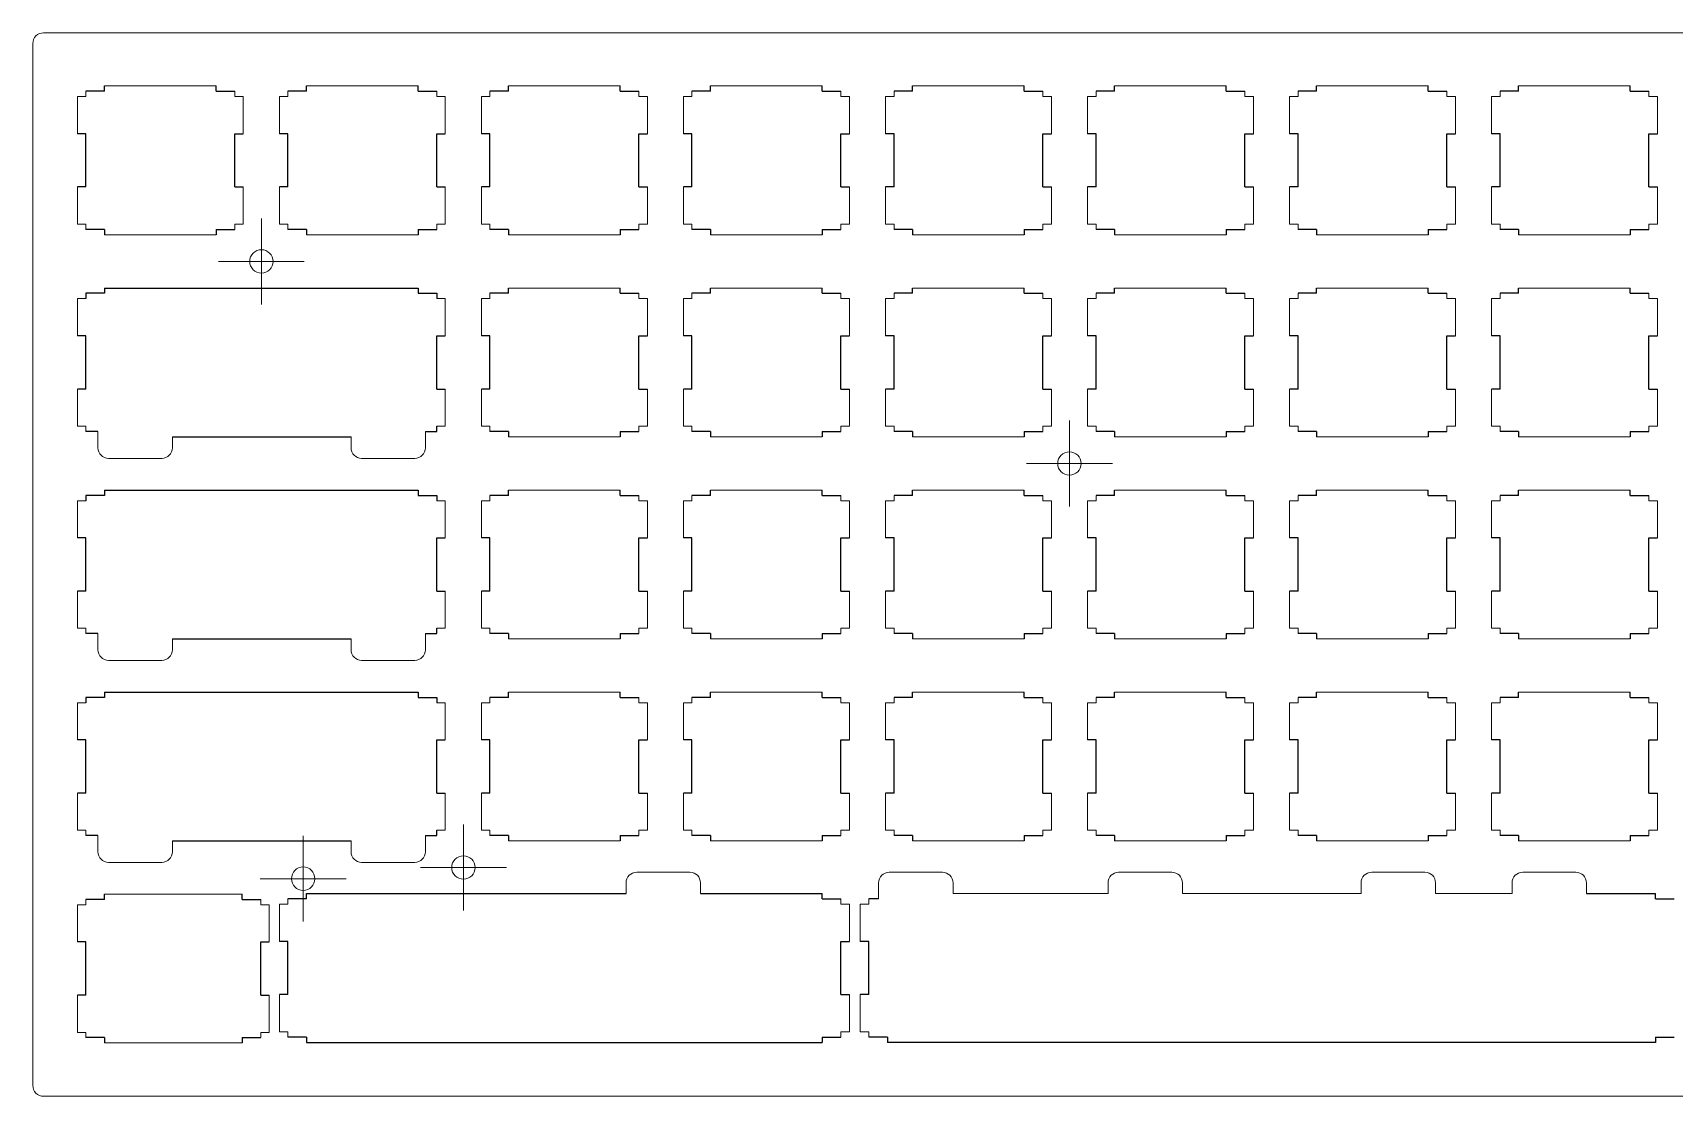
# Model space of a CAD drawing. Header units: inches. Extents: x 47 to 337, y 134 to 234.
# Drawn here: x 46.6 to 200.9, y 133.6 to 233.6 of the extents above; entities that cross this region are included whole.
import ezdxf

# ---------------------------------------------------------------- set-up
doc = ezdxf.new("R2010")
doc.units = ezdxf.units.IN
doc.header["$MEASUREMENT"] = 0

# ---------------------------------------------------------------- blocks, each defined once
blk = doc.blocks.new('SW_CENTERMARKSYMBOL_3')
at = {"color": 0, "linetype": 'Continuous', "lineweight": 0}
for p, q in [((0, 0.05), (0, 0.0795)), ((0, 0), (0, 0.05)), ((-0.05, 0), (-0.0795, 0)), ((0, 0), (-0.05, 0)), ((0, 0), (0, -0.05)), ((0, 0), (0.05, 0)), ((0.05, 0), (0.0795, 0)), ((0, -0.05), (0, -0.0795))]:
    blk.add_line(p, q, dxfattribs=at)
blk = doc.blocks.new('SW_CENTERMARKSYMBOL_4')
at = {"color": 0, "linetype": 'Continuous', "lineweight": 0}
for p, q in [((0, 0.05), (0, 0.0795)), ((0, 0), (0, 0.05)), ((-0.05, 0), (-0.0795, 0)), ((0, 0), (-0.05, 0)), ((0, 0), (0, -0.05)), ((0, 0), (0.05, 0)), ((0.05, 0), (0.0795, 0)), ((0, -0.05), (0, -0.0795))]:
    blk.add_line(p, q, dxfattribs=at)
blk = doc.blocks.new('SW_CENTERMARKSYMBOL_5')
at = {"color": 0, "linetype": 'Continuous', "lineweight": 0}
for p, q in [((0, 0.05), (0, 0.0795)), ((0, 0), (0, 0.05)), ((-0.05, 0), (-0.0795, 0)), ((0, 0), (-0.05, 0)), ((0, 0), (0, -0.05)), ((0, 0), (0.05, 0)), ((0.05, 0), (0.0795, 0)), ((0, -0.05), (0, -0.0795))]:
    blk.add_line(p, q, dxfattribs=at)
blk = doc.blocks.new('SW_CENTERMARKSYMBOL_2')
at = {"color": 0, "linetype": 'Continuous', "lineweight": 0}
for p, q in [((0, 0.05), (0, 0.0795)), ((0, 0), (0, 0.05)), ((-0.05, 0), (-0.0795, 0)), ((0, 0), (-0.05, 0)), ((0, 0), (0, -0.05)), ((0, 0), (0.05, 0)), ((0.05, 0), (0.0795, 0)), ((0, -0.05), (0, -0.0795))]:
    blk.add_line(p, q, dxfattribs=at)

msp = doc.modelspace()

# ---------------------------------------------------------------- linework, layer by layer
at = {"color": 7, "linetype": 'Continuous', "lineweight": 15}
for p, q in [((335.55, 233.61), (47.59, 233.61)), ((46.57, 232.59), (46.57, 134.62)), ((63.82, 228.61), (53.32, 228.61)), ((82.82, 228.61), (72.32, 228.61)), ((101.82, 228.61), (91.32, 228.61)), ((120.82, 228.61), (110.32, 228.61)), ((139.82, 228.61), (129.32, 228.61)), ((158.82, 228.61), (148.32, 228.61)), ((177.82, 228.61), (167.32, 228.61)), ((196.82, 228.61), (186.32, 228.61)), ((53.32, 214.61), (63.82, 214.61)), ((72.32, 214.61), (82.82, 214.61)), ((91.32, 214.61), (101.82, 214.61)), ((110.32, 214.61), (120.82, 214.61)), ((129.32, 214.61), (139.82, 214.61)), ((148.32, 214.61), (158.82, 214.61)), ((167.32, 214.61), (177.82, 214.61)), ((186.32, 214.61), (196.82, 214.61)), ((101.82, 209.61), (91.32, 209.61)), ((120.82, 209.61), (110.32, 209.61)), ((139.82, 209.61), (129.32, 209.61)), ((158.82, 209.61), (148.32, 209.61)), ((177.82, 209.61), (167.32, 209.61)), ((196.82, 209.61), (186.32, 209.61)), ((91.32, 195.61), (101.82, 195.61)), ((110.32, 195.61), (120.82, 195.61)), ((129.32, 195.61), (139.82, 195.61)), ((148.32, 195.61), (158.82, 195.61)), ((167.32, 195.61), (177.82, 195.61)), ((186.32, 195.61), (196.82, 195.61)), ((101.82, 190.61), (91.32, 190.61)), ((120.82, 190.61), (110.32, 190.61)), ((139.82, 190.61), (129.32, 190.61)), ((158.82, 190.61), (148.32, 190.61)), ((177.82, 190.61), (167.32, 190.61)), ((196.82, 190.61), (186.32, 190.61)), ((91.32, 176.61), (101.82, 176.61)), ((110.32, 176.61), (120.82, 176.61)), ((129.32, 176.61), (139.82, 176.61)), ((148.32, 176.61), (158.82, 176.61)), ((167.32, 176.61), (177.82, 176.61)), ((186.32, 176.61), (196.82, 176.61)), ((101.82, 171.61), (91.32, 171.61)), ((120.82, 171.61), (110.32, 171.61)), ((139.82, 171.61), (129.32, 171.61)), ((158.82, 171.61), (148.32, 171.61)), ((177.82, 171.61), (167.32, 171.61)), ((196.82, 171.61), (186.32, 171.61)), ((91.32, 157.61), (101.82, 157.61)), ((110.32, 157.61), (120.82, 157.61)), ((129.32, 157.61), (139.82, 157.61)), ((148.32, 157.61), (158.82, 157.61)), ((167.32, 157.61), (177.82, 157.61)), ((186.32, 157.61), (196.82, 157.61)), ((66.26, 152.61), (53.32, 152.61)), ((53.32, 138.61), (66.26, 138.61)), ((47.59, 133.61), (335.55, 133.61))]:
    msp.add_line(p, q, dxfattribs=at)
for p, q in [((53.32, 228.11), (53.32, 228.61)), ((63.82, 228.11), (63.82, 228.61)), ((72.32, 228.11), (72.32, 228.61)), ((82.82, 228.11), (82.82, 228.61)), ((91.32, 228.11), (91.32, 228.61)), ((101.82, 228.11), (101.82, 228.61)), ((110.32, 228.11), (110.32, 228.61)), ((120.82, 228.11), (120.82, 228.61)), ((129.32, 228.11), (129.32, 228.61)), ((139.82, 228.11), (139.82, 228.61)), ((148.32, 228.11), (148.32, 228.61)), ((158.82, 228.11), (158.82, 228.61)), ((167.32, 228.11), (167.32, 228.61)), ((177.82, 228.11), (177.82, 228.61)), ((186.32, 228.11), (186.32, 228.61)), ((196.82, 228.11), (196.82, 228.61)), ((53.32, 228.11), (51.57, 228.11)), ((63.82, 228.11), (65.57, 228.11)), ((72.32, 228.11), (70.57, 228.11)), ((82.82, 228.11), (84.57, 228.11)), ((91.32, 228.11), (89.57, 228.11)), ((101.82, 228.11), (103.57, 228.11)), ((110.32, 228.11), (108.57, 228.11)), ((120.82, 228.11), (122.57, 228.11)), ((129.32, 228.11), (127.57, 228.11)), ((139.82, 228.11), (141.57, 228.11)), ((148.32, 228.11), (146.57, 228.11)), ((158.82, 228.11), (160.57, 228.11)), ((167.32, 228.11), (165.57, 228.11)), ((177.82, 228.11), (179.57, 228.11)), ((186.32, 228.11), (184.57, 228.11)), ((196.82, 228.11), (198.57, 228.11)), ((51.57, 224.11), (50.77, 224.11)), ((51.57, 219.11), (51.57, 224.11)), ((65.57, 219.11), (65.57, 224.11)), ((65.57, 224.11), (66.37, 224.11)), ((70.57, 224.11), (69.77, 224.11)), ((70.57, 219.11), (70.57, 224.11)), ((84.57, 219.11), (84.57, 224.11)), ((84.57, 224.11), (85.37, 224.11)), ((89.57, 224.11), (88.77, 224.11)), ((89.57, 219.11), (89.57, 224.11)), ((103.57, 219.11), (103.57, 224.11)), ((103.57, 224.11), (104.37, 224.11)), ((108.57, 224.11), (107.77, 224.11)), ((108.57, 219.11), (108.57, 224.11)), ((122.57, 219.11), (122.57, 224.11)), ((122.57, 224.11), (123.37, 224.11)), ((127.57, 224.11), (126.77, 224.11)), ((127.57, 219.11), (127.57, 224.11)), ((141.57, 219.11), (141.57, 224.11)), ((141.57, 224.11), (142.37, 224.11)), ((146.57, 224.11), (145.77, 224.11)), ((146.57, 219.11), (146.57, 224.11)), ((160.57, 219.11), (160.57, 224.11)), ((160.57, 224.11), (161.37, 224.11)), ((165.57, 224.11), (164.77, 224.11)), ((165.57, 219.11), (165.57, 224.11)), ((179.57, 219.11), (179.57, 224.11)), ((179.57, 224.11), (180.37, 224.11)), ((184.57, 224.11), (183.77, 224.11)), ((184.57, 219.11), (184.57, 224.11)), ((198.57, 219.11), (198.57, 224.11)), ((198.57, 224.11), (199.37, 224.11)), ((51.57, 219.11), (50.77, 219.11)), ((65.57, 219.11), (66.37, 219.11)), ((70.57, 219.11), (69.77, 219.11)), ((84.57, 219.11), (85.37, 219.11)), ((89.57, 219.11), (88.77, 219.11)), ((103.57, 219.11), (104.37, 219.11)), ((108.57, 219.11), (107.77, 219.11)), ((122.57, 219.11), (123.37, 219.11)), ((127.57, 219.11), (126.77, 219.11)), ((141.57, 219.11), (142.37, 219.11)), ((146.57, 219.11), (145.77, 219.11)), ((160.57, 219.11), (161.37, 219.11)), ((165.57, 219.11), (164.77, 219.11)), ((179.57, 219.11), (180.37, 219.11)), ((184.57, 219.11), (183.77, 219.11)), ((198.57, 219.11), (199.37, 219.11)), ((53.32, 215.11), (51.57, 215.11)), ((53.32, 215.11), (53.32, 214.61)), ((63.82, 215.11), (65.57, 215.11)), ((63.82, 215.11), (63.82, 214.61)), ((72.32, 215.11), (70.57, 215.11)), ((72.32, 215.11), (72.32, 214.61)), ((82.82, 215.11), (84.57, 215.11)), ((82.82, 215.11), (82.82, 214.61)), ((91.32, 215.11), (89.57, 215.11)), ((91.32, 215.11), (91.32, 214.61)), ((101.82, 215.11), (103.57, 215.11)), ((101.82, 215.11), (101.82, 214.61)), ((110.32, 215.11), (108.57, 215.11)), ((110.32, 215.11), (110.32, 214.61)), ((120.82, 215.11), (122.57, 215.11)), ((120.82, 215.11), (120.82, 214.61)), ((129.32, 215.11), (127.57, 215.11)), ((129.32, 215.11), (129.32, 214.61)), ((139.82, 215.11), (141.57, 215.11)), ((139.82, 215.11), (139.82, 214.61)), ((148.32, 215.11), (146.57, 215.11)), ((148.32, 215.11), (148.32, 214.61)), ((158.82, 215.11), (160.57, 215.11)), ((158.82, 215.11), (158.82, 214.61)), ((167.32, 215.11), (165.57, 215.11)), ((167.32, 215.11), (167.32, 214.61)), ((177.82, 215.11), (179.57, 215.11)), ((177.82, 215.11), (177.82, 214.61)), ((186.32, 215.11), (184.57, 215.11)), ((186.32, 215.11), (186.32, 214.61)), ((196.82, 215.11), (198.57, 215.11)), ((196.82, 215.11), (196.82, 214.61)), ((53.32, 209.11), (51.57, 209.11)), ((51.57, 209.11), (51.57, 208.61)), ((53.32, 209.61), (82.82, 209.61)), ((53.32, 209.61), (53.32, 209.11)), ((82.82, 209.61), (82.82, 209.11)), ((82.82, 209.11), (84.57, 209.11)), ((84.57, 209.11), (84.57, 208.61)), ((91.32, 209.11), (89.57, 209.11)), ((91.32, 209.11), (91.32, 209.61)), ((101.82, 209.11), (101.82, 209.61)), ((101.82, 209.11), (103.57, 209.11)), ((110.32, 209.11), (108.57, 209.11)), ((110.32, 209.11), (110.32, 209.61)), ((120.82, 209.11), (120.82, 209.61)), ((120.82, 209.11), (122.57, 209.11)), ((129.32, 209.11), (127.57, 209.11)), ((129.32, 209.11), (129.32, 209.61)), ((139.82, 209.11), (139.82, 209.61)), ((139.82, 209.11), (141.57, 209.11)), ((148.32, 209.11), (146.57, 209.11)), ((148.32, 209.11), (148.32, 209.61)), ((158.82, 209.11), (158.82, 209.61)), ((158.82, 209.11), (160.57, 209.11)), ((167.32, 209.11), (165.57, 209.11)), ((167.32, 209.11), (167.32, 209.61)), ((177.82, 209.11), (177.82, 209.61)), ((177.82, 209.11), (179.57, 209.11)), ((186.32, 209.11), (184.57, 209.11)), ((186.32, 209.11), (186.32, 209.61)), ((196.82, 209.11), (196.82, 209.61)), ((196.82, 209.11), (198.57, 209.11)), ((51.57, 205.11), (50.77, 205.11)), ((51.57, 200.11), (51.57, 205.11)), ((84.57, 200.11), (84.57, 205.11)), ((84.57, 205.11), (85.37, 205.11)), ((89.57, 205.11), (88.77, 205.11)), ((89.57, 200.11), (89.57, 205.11)), ((103.57, 200.11), (103.57, 205.11)), ((103.57, 205.11), (104.37, 205.11)), ((108.57, 205.11), (107.77, 205.11)), ((108.57, 200.11), (108.57, 205.11)), ((122.57, 200.11), (122.57, 205.11)), ((122.57, 205.11), (123.37, 205.11)), ((127.57, 205.11), (126.77, 205.11)), ((127.57, 200.11), (127.57, 205.11)), ((141.57, 200.11), (141.57, 205.11)), ((141.57, 205.11), (142.37, 205.11)), ((146.57, 205.11), (145.77, 205.11)), ((146.57, 200.11), (146.57, 205.11)), ((160.57, 200.11), (160.57, 205.11)), ((160.57, 205.11), (161.37, 205.11)), ((165.57, 205.11), (164.77, 205.11)), ((165.57, 200.11), (165.57, 205.11)), ((179.57, 200.11), (179.57, 205.11)), ((179.57, 205.11), (180.37, 205.11)), ((184.57, 205.11), (183.77, 205.11)), ((184.57, 200.11), (184.57, 205.11)), ((198.57, 200.11), (198.57, 205.11)), ((198.57, 205.11), (199.37, 205.11)), ((51.57, 200.11), (50.77, 200.11)), ((84.57, 200.11), (85.37, 200.11)), ((89.57, 200.11), (88.77, 200.11)), ((103.57, 200.11), (104.37, 200.11)), ((108.57, 200.11), (107.77, 200.11)), ((122.57, 200.11), (123.37, 200.11)), ((127.57, 200.11), (126.77, 200.11)), ((141.57, 200.11), (142.37, 200.11)), ((146.57, 200.11), (145.77, 200.11)), ((160.57, 200.11), (161.37, 200.11)), ((165.57, 200.11), (164.77, 200.11)), ((179.57, 200.11), (180.37, 200.11)), ((184.57, 200.11), (183.77, 200.11)), ((198.57, 200.11), (199.37, 200.11)), ((52.7, 196.11), (51.57, 196.11)), ((83.5, 196.11), (84.57, 196.11)), ((84.57, 196.11), (84.57, 196.61)), ((91.32, 196.11), (89.57, 196.11)), ((91.32, 196.11), (91.32, 195.61)), ((101.82, 196.11), (103.57, 196.11)), ((101.82, 196.11), (101.82, 195.61)), ((110.32, 196.11), (108.57, 196.11)), ((110.32, 196.11), (110.32, 195.61)), ((120.82, 196.11), (122.57, 196.11)), ((120.82, 196.11), (120.82, 195.61)), ((129.32, 196.11), (127.57, 196.11)), ((129.32, 196.11), (129.32, 195.61)), ((139.82, 196.11), (141.57, 196.11)), ((139.82, 196.11), (139.82, 195.61)), ((148.32, 196.11), (146.57, 196.11)), ((148.32, 196.11), (148.32, 195.61)), ((158.82, 196.11), (160.57, 196.11)), ((158.82, 196.11), (158.82, 195.61)), ((167.32, 196.11), (165.57, 196.11)), ((167.32, 196.11), (167.32, 195.61)), ((177.82, 196.11), (179.57, 196.11)), ((177.82, 196.11), (177.82, 195.61)), ((186.32, 196.11), (184.57, 196.11)), ((186.32, 196.11), (186.32, 195.61)), ((196.82, 196.11), (198.57, 196.11)), ((196.82, 196.11), (196.82, 195.61)), ((59.7, 195.61), (76.5, 195.61)), ((53.32, 190.11), (51.57, 190.11)), ((51.57, 190.11), (51.57, 189.61)), ((53.32, 190.61), (82.82, 190.61)), ((53.32, 190.61), (53.32, 190.11)), ((82.82, 190.61), (82.82, 190.11)), ((82.82, 190.11), (84.57, 190.11)), ((84.57, 190.11), (84.57, 189.61)), ((91.32, 190.11), (89.57, 190.11)), ((91.32, 190.11), (91.32, 190.61)), ((101.82, 190.11), (101.82, 190.61)), ((101.82, 190.11), (103.57, 190.11)), ((110.32, 190.11), (108.57, 190.11)), ((110.32, 190.11), (110.32, 190.61)), ((120.82, 190.11), (120.82, 190.61)), ((120.82, 190.11), (122.57, 190.11)), ((129.32, 190.11), (127.57, 190.11)), ((129.32, 190.11), (129.32, 190.61)), ((139.82, 190.11), (139.82, 190.61)), ((139.82, 190.11), (141.57, 190.11)), ((148.32, 190.11), (146.57, 190.11)), ((148.32, 190.11), (148.32, 190.61)), ((158.82, 190.11), (158.82, 190.61)), ((158.82, 190.11), (160.57, 190.11)), ((167.32, 190.11), (165.57, 190.11)), ((167.32, 190.11), (167.32, 190.61)), ((177.82, 190.11), (177.82, 190.61)), ((177.82, 190.11), (179.57, 190.11)), ((186.32, 190.11), (184.57, 190.11)), ((186.32, 190.11), (186.32, 190.61)), ((196.82, 190.11), (196.82, 190.61)), ((196.82, 190.11), (198.57, 190.11)), ((51.57, 186.11), (50.77, 186.11)), ((51.57, 181.11), (51.57, 186.11)), ((84.57, 181.11), (84.57, 186.11)), ((84.57, 186.11), (85.37, 186.11)), ((89.57, 186.11), (88.77, 186.11)), ((89.57, 181.11), (89.57, 186.11)), ((103.57, 181.11), (103.57, 186.11)), ((103.57, 186.11), (104.37, 186.11)), ((108.57, 186.11), (107.77, 186.11)), ((108.57, 181.11), (108.57, 186.11)), ((122.57, 181.11), (122.57, 186.11)), ((122.57, 186.11), (123.37, 186.11)), ((127.57, 186.11), (126.77, 186.11)), ((127.57, 181.11), (127.57, 186.11)), ((141.57, 181.11), (141.57, 186.11)), ((141.57, 186.11), (142.37, 186.11)), ((146.57, 186.11), (145.77, 186.11)), ((146.57, 181.11), (146.57, 186.11)), ((160.57, 181.11), (160.57, 186.11)), ((160.57, 186.11), (161.37, 186.11)), ((165.57, 186.11), (164.77, 186.11)), ((165.57, 181.11), (165.57, 186.11)), ((179.57, 181.11), (179.57, 186.11)), ((179.57, 186.11), (180.37, 186.11)), ((184.57, 186.11), (183.77, 186.11)), ((184.57, 181.11), (184.57, 186.11)), ((198.57, 181.11), (198.57, 186.11)), ((198.57, 186.11), (199.37, 186.11)), ((51.57, 181.11), (50.77, 181.11)), ((84.57, 181.11), (85.37, 181.11)), ((89.57, 181.11), (88.77, 181.11)), ((103.57, 181.11), (104.37, 181.11)), ((108.57, 181.11), (107.77, 181.11)), ((122.57, 181.11), (123.37, 181.11)), ((127.57, 181.11), (126.77, 181.11)), ((141.57, 181.11), (142.37, 181.11)), ((146.57, 181.11), (145.77, 181.11)), ((160.57, 181.11), (161.37, 181.11)), ((165.57, 181.11), (164.77, 181.11)), ((179.57, 181.11), (180.37, 181.11)), ((184.57, 181.11), (183.77, 181.11)), ((198.57, 181.11), (199.37, 181.11)), ((84.57, 177.11), (84.57, 177.61)), ((52.7, 177.11), (51.57, 177.11)), ((59.7, 176.61), (76.5, 176.61)), ((83.5, 177.11), (84.57, 177.11)), ((91.32, 177.11), (89.57, 177.11)), ((91.32, 177.11), (91.32, 176.61)), ((101.82, 177.11), (103.57, 177.11)), ((101.82, 177.11), (101.82, 176.61)), ((110.32, 177.11), (108.57, 177.11)), ((110.32, 177.11), (110.32, 176.61)), ((120.82, 177.11), (122.57, 177.11)), ((120.82, 177.11), (120.82, 176.61)), ((129.32, 177.11), (127.57, 177.11)), ((129.32, 177.11), (129.32, 176.61)), ((139.82, 177.11), (141.57, 177.11)), ((139.82, 177.11), (139.82, 176.61)), ((148.32, 177.11), (146.57, 177.11)), ((148.32, 177.11), (148.32, 176.61)), ((158.82, 177.11), (160.57, 177.11)), ((158.82, 177.11), (158.82, 176.61)), ((167.32, 177.11), (165.57, 177.11)), ((167.32, 177.11), (167.32, 176.61)), ((177.82, 177.11), (179.57, 177.11)), ((177.82, 177.11), (177.82, 176.61)), ((186.32, 177.11), (184.57, 177.11)), ((186.32, 177.11), (186.32, 176.61)), ((196.82, 177.11), (198.57, 177.11)), ((196.82, 177.11), (196.82, 176.61)), ((53.32, 171.61), (82.82, 171.61)), ((53.32, 171.61), (53.32, 171.11)), ((82.82, 171.61), (82.82, 171.11)), ((91.32, 171.11), (91.32, 171.61)), ((101.82, 171.11), (101.82, 171.61)), ((110.32, 171.11), (110.32, 171.61)), ((120.82, 171.11), (120.82, 171.61)), ((129.32, 171.11), (129.32, 171.61)), ((139.82, 171.11), (139.82, 171.61)), ((148.32, 171.11), (148.32, 171.61)), ((158.82, 171.11), (158.82, 171.61)), ((167.32, 171.11), (167.32, 171.61)), ((177.82, 171.11), (177.82, 171.61)), ((186.32, 171.11), (186.32, 171.61)), ((196.82, 171.11), (196.82, 171.61)), ((53.32, 171.11), (51.57, 171.11)), ((51.57, 171.11), (51.57, 170.61)), ((82.82, 171.11), (84.57, 171.11)), ((84.57, 171.11), (84.57, 170.61)), ((91.32, 171.11), (89.57, 171.11)), ((101.82, 171.11), (103.57, 171.11)), ((110.32, 171.11), (108.57, 171.11)), ((120.82, 171.11), (122.57, 171.11)), ((129.32, 171.11), (127.57, 171.11)), ((139.82, 171.11), (141.57, 171.11)), ((148.32, 171.11), (146.57, 171.11)), ((158.82, 171.11), (160.57, 171.11)), ((167.32, 171.11), (165.57, 171.11)), ((177.82, 171.11), (179.57, 171.11)), ((186.32, 171.11), (184.57, 171.11)), ((196.82, 171.11), (198.57, 171.11)), ((51.57, 167.11), (50.77, 167.11)), ((51.57, 162.11), (51.57, 167.11)), ((84.57, 162.11), (84.57, 167.11)), ((84.57, 167.11), (85.37, 167.11)), ((89.57, 167.11), (88.77, 167.11)), ((89.57, 162.11), (89.57, 167.11)), ((103.57, 162.11), (103.57, 167.11)), ((103.57, 167.11), (104.37, 167.11)), ((108.57, 167.11), (107.77, 167.11)), ((108.57, 162.11), (108.57, 167.11)), ((122.57, 162.11), (122.57, 167.11)), ((122.57, 167.11), (123.37, 167.11)), ((127.57, 167.11), (126.77, 167.11)), ((127.57, 162.11), (127.57, 167.11)), ((141.57, 162.11), (141.57, 167.11)), ((141.57, 167.11), (142.37, 167.11)), ((146.57, 167.11), (145.77, 167.11)), ((146.57, 162.11), (146.57, 167.11)), ((160.57, 162.11), (160.57, 167.11)), ((160.57, 167.11), (161.37, 167.11)), ((165.57, 167.11), (164.77, 167.11)), ((165.57, 162.11), (165.57, 167.11)), ((179.57, 162.11), (179.57, 167.11)), ((179.57, 167.11), (180.37, 167.11)), ((184.57, 167.11), (183.77, 167.11)), ((184.57, 162.11), (184.57, 167.11)), ((198.57, 162.11), (198.57, 167.11)), ((198.57, 167.11), (199.37, 167.11)), ((51.57, 162.11), (50.77, 162.11)), ((84.57, 162.11), (85.37, 162.11)), ((89.57, 162.11), (88.77, 162.11)), ((103.57, 162.11), (104.37, 162.11)), ((108.57, 162.11), (107.77, 162.11)), ((122.57, 162.11), (123.37, 162.11)), ((127.57, 162.11), (126.77, 162.11)), ((141.57, 162.11), (142.37, 162.11)), ((146.57, 162.11), (145.77, 162.11)), ((160.57, 162.11), (161.37, 162.11)), ((165.57, 162.11), (164.77, 162.11)), ((179.57, 162.11), (180.37, 162.11)), ((184.57, 162.11), (183.77, 162.11)), ((198.57, 162.11), (199.37, 162.11)), ((52.7, 158.11), (51.57, 158.11)), ((59.7, 157.61), (76.5, 157.61)), ((83.5, 158.11), (84.57, 158.11)), ((84.57, 158.11), (84.57, 158.61)), ((91.32, 158.11), (89.57, 158.11)), ((91.32, 158.11), (91.32, 157.61)), ((101.82, 158.11), (103.57, 158.11)), ((101.82, 158.11), (101.82, 157.61)), ((110.32, 158.11), (108.57, 158.11)), ((110.32, 158.11), (110.32, 157.61)), ((120.82, 158.11), (122.57, 158.11)), ((120.82, 158.11), (120.82, 157.61)), ((129.32, 158.11), (127.57, 158.11)), ((129.32, 158.11), (129.32, 157.61)), ((139.82, 158.11), (141.57, 158.11)), ((139.82, 158.11), (139.82, 157.61)), ((148.32, 158.11), (146.57, 158.11)), ((148.32, 158.11), (148.32, 157.61)), ((158.82, 158.11), (160.57, 158.11)), ((158.82, 158.11), (158.82, 157.61)), ((167.32, 158.11), (165.57, 158.11)), ((167.32, 158.11), (167.32, 157.61)), ((177.82, 158.11), (179.57, 158.11)), ((177.82, 158.11), (177.82, 157.61)), ((186.32, 158.11), (184.57, 158.11)), ((186.32, 158.11), (186.32, 157.61)), ((196.82, 158.11), (198.57, 158.11)), ((196.82, 158.11), (196.82, 157.61)), ((53.32, 152.11), (51.57, 152.11)), ((53.32, 152.11), (53.32, 152.61)), ((66.26, 152.11), (66.26, 152.61)), ((66.26, 152.11), (68.01, 152.11)), ((72.32, 152.16), (70.57, 152.16)), ((72.32, 152.66), (102.37, 152.66)), ((72.32, 152.16), (72.32, 152.66)), ((109.37, 152.66), (120.82, 152.66)), ((120.82, 152.16), (120.82, 152.66)), ((120.82, 152.16), (122.57, 152.16)), ((126.12, 152.16), (125.2, 152.16)), ((192.7, 152.66), (199.2, 152.66)), ((199.2, 152.16), (199.2, 152.66)), ((199.2, 152.16), (200.95, 152.16)), ((51.57, 148.11), (50.77, 148.11)), ((51.57, 143.11), (51.57, 148.11)), ((68.01, 143.11), (68.01, 148.11)), ((68.01, 148.11), (68.81, 148.11)), ((70.57, 148.16), (69.77, 148.16)), ((70.57, 143.16), (70.57, 148.16)), ((122.57, 143.16), (122.57, 148.16)), ((122.57, 148.16), (123.37, 148.16)), ((125.2, 148.16), (124.4, 148.16)), ((125.2, 143.16), (125.2, 148.16)), ((51.57, 143.11), (50.77, 143.11)), ((68.01, 143.11), (68.81, 143.11)), ((70.57, 143.16), (69.77, 143.16)), ((122.57, 143.16), (123.37, 143.16)), ((125.2, 143.16), (124.4, 143.16)), ((53.32, 139.11), (51.57, 139.11)), ((53.32, 139.11), (53.32, 138.61)), ((66.26, 139.11), (68.01, 139.11)), ((66.26, 139.11), (66.26, 138.61)), ((72.32, 139.16), (70.57, 139.16)), ((72.32, 139.16), (72.32, 138.66)), ((120.82, 139.16), (122.57, 139.16)), ((120.82, 139.16), (120.82, 138.66)), ((126.95, 139.16), (125.2, 139.16)), ((126.95, 139.16), (126.95, 138.66)), ((199.2, 139.16), (200.95, 139.16)), ((199.2, 139.16), (199.2, 138.66)), ((72.32, 138.66), (120.82, 138.66)), ((199.2, 138.66), (126.95, 138.66))]:
    msp.add_line(p, q)
at = {"color": 7, "linetype": 'Continuous', "lineweight": 15, "ltscale": 25}
for p, q in [((51.57, 227.61), (50.77, 227.61)), ((50.77, 227.61), (50.77, 224.11)), ((51.57, 228.11), (51.57, 227.61)), ((65.57, 228.11), (65.57, 227.61)), ((65.57, 227.61), (66.37, 227.61)), ((66.37, 227.61), (66.37, 224.11)), ((70.57, 227.61), (69.77, 227.61)), ((69.77, 227.61), (69.77, 224.11)), ((70.57, 228.11), (70.57, 227.61)), ((84.57, 228.11), (84.57, 227.61)), ((84.57, 227.61), (85.37, 227.61)), ((85.37, 227.61), (85.37, 224.11)), ((89.57, 227.61), (88.77, 227.61)), ((88.77, 227.61), (88.77, 224.11)), ((89.57, 228.11), (89.57, 227.61)), ((103.57, 228.11), (103.57, 227.61)), ((103.57, 227.61), (104.37, 227.61)), ((104.37, 227.61), (104.37, 224.11)), ((108.57, 227.61), (107.77, 227.61)), ((107.77, 227.61), (107.77, 224.11)), ((108.57, 228.11), (108.57, 227.61)), ((122.57, 228.11), (122.57, 227.61)), ((122.57, 227.61), (123.37, 227.61)), ((123.37, 227.61), (123.37, 224.11)), ((127.57, 227.61), (126.77, 227.61)), ((126.77, 227.61), (126.77, 224.11)), ((127.57, 228.11), (127.57, 227.61)), ((141.57, 228.11), (141.57, 227.61)), ((141.57, 227.61), (142.37, 227.61)), ((142.37, 227.61), (142.37, 224.11)), ((146.57, 227.61), (145.77, 227.61)), ((145.77, 227.61), (145.77, 224.11)), ((146.57, 228.11), (146.57, 227.61)), ((160.57, 228.11), (160.57, 227.61)), ((160.57, 227.61), (161.37, 227.61)), ((161.37, 227.61), (161.37, 224.11)), ((165.57, 227.61), (164.77, 227.61)), ((164.77, 227.61), (164.77, 224.11)), ((165.57, 228.11), (165.57, 227.61)), ((179.57, 228.11), (179.57, 227.61)), ((179.57, 227.61), (180.37, 227.61)), ((180.37, 227.61), (180.37, 224.11)), ((184.57, 227.61), (183.77, 227.61)), ((183.77, 227.61), (183.77, 224.11)), ((184.57, 228.11), (184.57, 227.61)), ((198.57, 228.11), (198.57, 227.61)), ((198.57, 227.61), (199.37, 227.61)), ((199.37, 227.61), (199.37, 224.11)), ((50.77, 219.11), (50.77, 215.61)), ((66.37, 219.11), (66.37, 215.61)), ((69.77, 219.11), (69.77, 215.61)), ((85.37, 219.11), (85.37, 215.61)), ((88.77, 219.11), (88.77, 215.61)), ((104.37, 219.11), (104.37, 215.61)), ((107.77, 219.11), (107.77, 215.61)), ((123.37, 219.11), (123.37, 215.61)), ((126.77, 219.11), (126.77, 215.61)), ((142.37, 219.11), (142.37, 215.61)), ((145.77, 219.11), (145.77, 215.61)), ((161.37, 219.11), (161.37, 215.61)), ((164.77, 219.11), (164.77, 215.61)), ((180.37, 219.11), (180.37, 215.61)), ((183.77, 219.11), (183.77, 215.61)), ((199.37, 219.11), (199.37, 215.61)), ((50.77, 215.61), (51.57, 215.61)), ((51.57, 215.61), (51.57, 215.11)), ((66.37, 215.61), (65.57, 215.61)), ((65.57, 215.61), (65.57, 215.11)), ((69.77, 215.61), (70.57, 215.61)), ((70.57, 215.61), (70.57, 215.11)), ((85.37, 215.61), (84.57, 215.61)), ((84.57, 215.61), (84.57, 215.11)), ((88.77, 215.61), (89.57, 215.61)), ((89.57, 215.61), (89.57, 215.11)), ((104.37, 215.61), (103.57, 215.61)), ((103.57, 215.61), (103.57, 215.11)), ((107.77, 215.61), (108.57, 215.61)), ((108.57, 215.61), (108.57, 215.11)), ((123.37, 215.61), (122.57, 215.61)), ((122.57, 215.61), (122.57, 215.11)), ((126.77, 215.61), (127.57, 215.61)), ((127.57, 215.61), (127.57, 215.11)), ((142.37, 215.61), (141.57, 215.61)), ((141.57, 215.61), (141.57, 215.11)), ((145.77, 215.61), (146.57, 215.61)), ((146.57, 215.61), (146.57, 215.11)), ((161.37, 215.61), (160.57, 215.61)), ((160.57, 215.61), (160.57, 215.11)), ((164.77, 215.61), (165.57, 215.61)), ((165.57, 215.61), (165.57, 215.11)), ((180.37, 215.61), (179.57, 215.61)), ((179.57, 215.61), (179.57, 215.11)), ((183.77, 215.61), (184.57, 215.61)), ((184.57, 215.61), (184.57, 215.11)), ((199.37, 215.61), (198.57, 215.61)), ((198.57, 215.61), (198.57, 215.11)), ((51.57, 208.61), (50.77, 208.61)), ((50.77, 208.61), (50.77, 205.11)), ((84.57, 208.61), (85.37, 208.61)), ((85.37, 208.61), (85.37, 205.11)), ((89.57, 208.61), (88.77, 208.61)), ((88.77, 208.61), (88.77, 205.11)), ((89.57, 209.11), (89.57, 208.61)), ((103.57, 209.11), (103.57, 208.61)), ((103.57, 208.61), (104.37, 208.61)), ((104.37, 208.61), (104.37, 205.11)), ((108.57, 208.61), (107.77, 208.61)), ((107.77, 208.61), (107.77, 205.11)), ((108.57, 209.11), (108.57, 208.61)), ((122.57, 209.11), (122.57, 208.61)), ((122.57, 208.61), (123.37, 208.61)), ((123.37, 208.61), (123.37, 205.11)), ((127.57, 208.61), (126.77, 208.61)), ((126.77, 208.61), (126.77, 205.11)), ((127.57, 209.11), (127.57, 208.61)), ((141.57, 209.11), (141.57, 208.61)), ((141.57, 208.61), (142.37, 208.61)), ((142.37, 208.61), (142.37, 205.11)), ((146.57, 208.61), (145.77, 208.61)), ((145.77, 208.61), (145.77, 205.11)), ((146.57, 209.11), (146.57, 208.61)), ((160.57, 209.11), (160.57, 208.61)), ((160.57, 208.61), (161.37, 208.61)), ((161.37, 208.61), (161.37, 205.11)), ((165.57, 208.61), (164.77, 208.61)), ((164.77, 208.61), (164.77, 205.11)), ((165.57, 209.11), (165.57, 208.61)), ((179.57, 209.11), (179.57, 208.61)), ((179.57, 208.61), (180.37, 208.61)), ((180.37, 208.61), (180.37, 205.11)), ((184.57, 208.61), (183.77, 208.61)), ((183.77, 208.61), (183.77, 205.11)), ((184.57, 209.11), (184.57, 208.61)), ((198.57, 209.11), (198.57, 208.61)), ((198.57, 208.61), (199.37, 208.61)), ((199.37, 208.61), (199.37, 205.11)), ((50.77, 200.11), (50.77, 196.61)), ((85.37, 200.11), (85.37, 196.61)), ((88.77, 200.11), (88.77, 196.61)), ((104.37, 200.11), (104.37, 196.61)), ((107.77, 200.11), (107.77, 196.61)), ((123.37, 200.11), (123.37, 196.61)), ((126.77, 200.11), (126.77, 196.61)), ((142.37, 200.11), (142.37, 196.61)), ((145.77, 200.11), (145.77, 196.61)), ((161.37, 200.11), (161.37, 196.61)), ((164.77, 200.11), (164.77, 196.61)), ((180.37, 200.11), (180.37, 196.61)), ((183.77, 200.11), (183.77, 196.61)), ((199.37, 200.11), (199.37, 196.61)), ((50.77, 196.61), (51.57, 196.61)), ((51.57, 196.61), (51.57, 196.11)), ((52.7, 196.11), (52.7, 194.59)), ((83.5, 194.59), (83.5, 196.11)), ((85.37, 196.61), (84.57, 196.61)), ((88.77, 196.61), (89.57, 196.61)), ((89.57, 196.61), (89.57, 196.11)), ((104.37, 196.61), (103.57, 196.61)), ((103.57, 196.61), (103.57, 196.11)), ((107.77, 196.61), (108.57, 196.61)), ((108.57, 196.61), (108.57, 196.11)), ((123.37, 196.61), (122.57, 196.61)), ((122.57, 196.61), (122.57, 196.11)), ((126.77, 196.61), (127.57, 196.61)), ((127.57, 196.61), (127.57, 196.11)), ((142.37, 196.61), (141.57, 196.61)), ((141.57, 196.61), (141.57, 196.11)), ((145.77, 196.61), (146.57, 196.61)), ((146.57, 196.61), (146.57, 196.11)), ((161.37, 196.61), (160.57, 196.61)), ((160.57, 196.61), (160.57, 196.11)), ((164.77, 196.61), (165.57, 196.61)), ((165.57, 196.61), (165.57, 196.11)), ((180.37, 196.61), (179.57, 196.61)), ((179.57, 196.61), (179.57, 196.11)), ((183.77, 196.61), (184.57, 196.61)), ((184.57, 196.61), (184.57, 196.11)), ((199.37, 196.61), (198.57, 196.61)), ((198.57, 196.61), (198.57, 196.11)), ((59.7, 194.59), (59.7, 195.61)), ((76.5, 195.61), (76.5, 194.59)), ((53.7, 193.59), (58.7, 193.59)), ((77.5, 193.59), (82.5, 193.59)), ((89.57, 190.11), (89.57, 189.61)), ((103.57, 190.11), (103.57, 189.61)), ((108.57, 190.11), (108.57, 189.61)), ((122.57, 190.11), (122.57, 189.61)), ((127.57, 190.11), (127.57, 189.61)), ((141.57, 190.11), (141.57, 189.61)), ((146.57, 190.11), (146.57, 189.61)), ((160.57, 190.11), (160.57, 189.61)), ((165.57, 190.11), (165.57, 189.61)), ((179.57, 190.11), (179.57, 189.61)), ((184.57, 190.11), (184.57, 189.61)), ((198.57, 190.11), (198.57, 189.61)), ((51.57, 189.61), (50.77, 189.61)), ((50.77, 189.61), (50.77, 186.11)), ((84.57, 189.61), (85.37, 189.61)), ((85.37, 189.61), (85.37, 186.11)), ((89.57, 189.61), (88.77, 189.61)), ((88.77, 189.61), (88.77, 186.11)), ((103.57, 189.61), (104.37, 189.61)), ((104.37, 189.61), (104.37, 186.11)), ((108.57, 189.61), (107.77, 189.61)), ((107.77, 189.61), (107.77, 186.11)), ((122.57, 189.61), (123.37, 189.61)), ((123.37, 189.61), (123.37, 186.11)), ((127.57, 189.61), (126.77, 189.61)), ((126.77, 189.61), (126.77, 186.11)), ((141.57, 189.61), (142.37, 189.61)), ((142.37, 189.61), (142.37, 186.11)), ((146.57, 189.61), (145.77, 189.61)), ((145.77, 189.61), (145.77, 186.11)), ((160.57, 189.61), (161.37, 189.61)), ((161.37, 189.61), (161.37, 186.11)), ((165.57, 189.61), (164.77, 189.61)), ((164.77, 189.61), (164.77, 186.11)), ((179.57, 189.61), (180.37, 189.61)), ((180.37, 189.61), (180.37, 186.11)), ((184.57, 189.61), (183.77, 189.61)), ((183.77, 189.61), (183.77, 186.11)), ((198.57, 189.61), (199.37, 189.61)), ((199.37, 189.61), (199.37, 186.11)), ((50.77, 181.11), (50.77, 177.61)), ((85.37, 181.11), (85.37, 177.61)), ((88.77, 181.11), (88.77, 177.61)), ((104.37, 181.11), (104.37, 177.61)), ((107.77, 181.11), (107.77, 177.61)), ((123.37, 181.11), (123.37, 177.61)), ((126.77, 181.11), (126.77, 177.61)), ((142.37, 181.11), (142.37, 177.61)), ((145.77, 181.11), (145.77, 177.61)), ((161.37, 181.11), (161.37, 177.61)), ((164.77, 181.11), (164.77, 177.61)), ((180.37, 181.11), (180.37, 177.61)), ((183.77, 181.11), (183.77, 177.61)), ((199.37, 181.11), (199.37, 177.61)), ((50.77, 177.61), (51.57, 177.61)), ((51.57, 177.61), (51.57, 177.11)), ((85.37, 177.61), (84.57, 177.61)), ((88.77, 177.61), (89.57, 177.61)), ((89.57, 177.61), (89.57, 177.11)), ((104.37, 177.61), (103.57, 177.61)), ((103.57, 177.61), (103.57, 177.11)), ((107.77, 177.61), (108.57, 177.61)), ((108.57, 177.61), (108.57, 177.11)), ((123.37, 177.61), (122.57, 177.61)), ((122.57, 177.61), (122.57, 177.11)), ((126.77, 177.61), (127.57, 177.61)), ((127.57, 177.61), (127.57, 177.11)), ((142.37, 177.61), (141.57, 177.61)), ((141.57, 177.61), (141.57, 177.11)), ((145.77, 177.61), (146.57, 177.61)), ((146.57, 177.61), (146.57, 177.11)), ((161.37, 177.61), (160.57, 177.61)), ((160.57, 177.61), (160.57, 177.11)), ((164.77, 177.61), (165.57, 177.61)), ((165.57, 177.61), (165.57, 177.11)), ((180.37, 177.61), (179.57, 177.61)), ((179.57, 177.61), (179.57, 177.11)), ((183.77, 177.61), (184.57, 177.61)), ((184.57, 177.61), (184.57, 177.11)), ((199.37, 177.61), (198.57, 177.61)), ((198.57, 177.61), (198.57, 177.11)), ((52.7, 177.11), (52.7, 175.59)), ((59.7, 175.59), (59.7, 176.61)), ((76.5, 176.61), (76.5, 175.59)), ((83.5, 175.59), (83.5, 177.11)), ((53.7, 174.59), (58.7, 174.59)), ((77.5, 174.59), (82.5, 174.59)), ((51.57, 170.61), (50.77, 170.61)), ((50.77, 170.61), (50.77, 167.11)), ((84.57, 170.61), (85.37, 170.61)), ((85.37, 170.61), (85.37, 167.11)), ((89.57, 170.61), (88.77, 170.61)), ((88.77, 170.61), (88.77, 167.11)), ((89.57, 171.11), (89.57, 170.61)), ((103.57, 171.11), (103.57, 170.61)), ((103.57, 170.61), (104.37, 170.61)), ((104.37, 170.61), (104.37, 167.11)), ((108.57, 170.61), (107.77, 170.61)), ((107.77, 170.61), (107.77, 167.11)), ((108.57, 171.11), (108.57, 170.61)), ((122.57, 171.11), (122.57, 170.61)), ((122.57, 170.61), (123.37, 170.61)), ((123.37, 170.61), (123.37, 167.11)), ((127.57, 170.61), (126.77, 170.61)), ((126.77, 170.61), (126.77, 167.11)), ((127.57, 171.11), (127.57, 170.61)), ((141.57, 171.11), (141.57, 170.61)), ((141.57, 170.61), (142.37, 170.61)), ((142.37, 170.61), (142.37, 167.11)), ((146.57, 170.61), (145.77, 170.61)), ((145.77, 170.61), (145.77, 167.11)), ((146.57, 171.11), (146.57, 170.61)), ((160.57, 171.11), (160.57, 170.61)), ((160.57, 170.61), (161.37, 170.61)), ((161.37, 170.61), (161.37, 167.11)), ((165.57, 170.61), (164.77, 170.61)), ((164.77, 170.61), (164.77, 167.11)), ((165.57, 171.11), (165.57, 170.61)), ((179.57, 171.11), (179.57, 170.61)), ((179.57, 170.61), (180.37, 170.61)), ((180.37, 170.61), (180.37, 167.11)), ((184.57, 170.61), (183.77, 170.61)), ((183.77, 170.61), (183.77, 167.11)), ((184.57, 171.11), (184.57, 170.61)), ((198.57, 171.11), (198.57, 170.61)), ((198.57, 170.61), (199.37, 170.61)), ((199.37, 170.61), (199.37, 167.11)), ((50.77, 162.11), (50.77, 158.61)), ((85.37, 162.11), (85.37, 158.61)), ((88.77, 162.11), (88.77, 158.61)), ((104.37, 162.11), (104.37, 158.61)), ((107.77, 162.11), (107.77, 158.61)), ((123.37, 162.11), (123.37, 158.61)), ((126.77, 162.11), (126.77, 158.61)), ((142.37, 162.11), (142.37, 158.61)), ((145.77, 162.11), (145.77, 158.61)), ((161.37, 162.11), (161.37, 158.61)), ((164.77, 162.11), (164.77, 158.61)), ((180.37, 162.11), (180.37, 158.61)), ((183.77, 162.11), (183.77, 158.61)), ((199.37, 162.11), (199.37, 158.61)), ((50.77, 158.61), (51.57, 158.61)), ((51.57, 158.61), (51.57, 158.11)), ((52.7, 158.11), (52.7, 156.59)), ((59.7, 156.59), (59.7, 157.61)), ((76.5, 157.61), (76.5, 156.59)), ((83.5, 156.59), (83.5, 158.11)), ((85.37, 158.61), (84.57, 158.61)), ((88.77, 158.61), (89.57, 158.61)), ((89.57, 158.61), (89.57, 158.11)), ((104.37, 158.61), (103.57, 158.61)), ((103.57, 158.61), (103.57, 158.11)), ((107.77, 158.61), (108.57, 158.61)), ((108.57, 158.61), (108.57, 158.11)), ((123.37, 158.61), (122.57, 158.61)), ((122.57, 158.61), (122.57, 158.11)), ((126.77, 158.61), (127.57, 158.61)), ((127.57, 158.61), (127.57, 158.11)), ((142.37, 158.61), (141.57, 158.61)), ((141.57, 158.61), (141.57, 158.11)), ((145.77, 158.61), (146.57, 158.61)), ((146.57, 158.61), (146.57, 158.11)), ((161.37, 158.61), (160.57, 158.61)), ((160.57, 158.61), (160.57, 158.11)), ((164.77, 158.61), (165.57, 158.61)), ((165.57, 158.61), (165.57, 158.11)), ((180.37, 158.61), (179.57, 158.61)), ((179.57, 158.61), (179.57, 158.11)), ((183.77, 158.61), (184.57, 158.61)), ((184.57, 158.61), (184.57, 158.11)), ((199.37, 158.61), (198.57, 158.61)), ((198.57, 158.61), (198.57, 158.11)), ((53.7, 155.59), (58.7, 155.59)), ((77.5, 155.59), (82.5, 155.59)), ((103.37, 154.67), (108.37, 154.67)), ((127.12, 154.67), (132.12, 154.67)), ((148.7, 154.67), (153.7, 154.67)), ((172.5, 154.67), (177.5, 154.67)), ((186.7, 154.67), (191.7, 154.67)), ((102.37, 152.66), (102.37, 153.67)), ((109.37, 153.67), (109.37, 152.66)), ((126.12, 152.16), (126.12, 153.67)), ((133.12, 153.67), (133.12, 152.66)), ((147.7, 152.66), (147.7, 153.67)), ((154.7, 153.67), (154.7, 152.66)), ((171.5, 152.66), (171.5, 153.67)), ((178.5, 153.67), (178.5, 152.66)), ((185.7, 152.66), (185.7, 153.67)), ((192.7, 153.67), (192.7, 152.66)), ((51.57, 151.61), (50.77, 151.61)), ((50.77, 151.61), (50.77, 148.11)), ((51.57, 152.11), (51.57, 151.61)), ((68.01, 152.11), (68.01, 151.61)), ((68.01, 151.61), (68.81, 151.61)), ((68.81, 151.61), (68.81, 148.11)), ((70.57, 151.66), (69.77, 151.66)), ((69.77, 151.66), (69.77, 148.16)), ((70.57, 152.16), (70.57, 151.66)), ((122.57, 152.16), (122.57, 151.66)), ((122.57, 151.66), (123.37, 151.66)), ((123.37, 151.66), (123.37, 148.16)), ((125.2, 151.66), (124.4, 151.66)), ((124.4, 151.66), (124.4, 148.16)), ((125.2, 152.16), (125.2, 151.66)), ((133.12, 152.66), (147.7, 152.66)), ((154.7, 152.66), (171.5, 152.66)), ((178.5, 152.66), (185.7, 152.66)), ((192.7, 152.66), (199.2, 152.66)), ((50.77, 143.11), (50.77, 139.61)), ((68.81, 143.11), (68.81, 139.61)), ((69.77, 143.16), (69.77, 139.66)), ((123.37, 143.16), (123.37, 139.66)), ((124.4, 143.16), (124.4, 139.66)), ((50.77, 139.61), (51.57, 139.61)), ((51.57, 139.61), (51.57, 139.11)), ((68.81, 139.61), (68.01, 139.61)), ((68.01, 139.61), (68.01, 139.11)), ((69.77, 139.66), (70.57, 139.66)), ((70.57, 139.66), (70.57, 139.16)), ((123.37, 139.66), (122.57, 139.66)), ((122.57, 139.66), (122.57, 139.16)), ((124.4, 139.66), (125.2, 139.66)), ((125.2, 139.66), (125.2, 139.16))]:
    msp.add_line(p, q, dxfattribs=at)
at = {"color": 7, "linetype": 'Continuous', "lineweight": 15}
for centre in [(68.07, 212.11), (144.07, 193.11), (87.07, 155.11), (72, 154.06)]:
    msp.add_circle(centre, 1.1, dxfattribs=at)
for centre, start, end in [((47.59, 232.59), 90, 180), ((47.59, 134.62), 180, 270)]:
    msp.add_arc(centre, 1.02, start, end, dxfattribs=at)
at = {"color": 7, "linetype": 'Continuous', "lineweight": 15, "ltscale": 25}
for centre, start, end in [((53.7, 194.59), 180, 270), ((58.7, 194.59), 270, 0), ((77.5, 194.59), 180, 270), ((82.5, 194.59), 270, 0), ((53.7, 175.59), 180, 270), ((58.7, 175.59), 270, 0), ((77.5, 175.59), 180, 270), ((82.5, 175.59), 270, 0), ((53.7, 156.59), 180, 270), ((58.7, 156.59), 270, 0), ((77.5, 156.59), 180, 270), ((82.5, 156.59), 270, 0), ((103.37, 153.67), 90, 180), ((108.37, 153.67), 0, 90), ((127.12, 153.67), 90, 180), ((132.12, 153.67), 0, 90), ((148.7, 153.67), 90, 180), ((153.7, 153.67), 0, 90), ((172.5, 153.67), 90, 180), ((177.5, 153.67), 0, 90), ((186.7, 153.67), 90, 180), ((191.7, 153.67), 0, 90)]:
    msp.add_arc(centre, 1, start, end, dxfattribs=at)

# ---------------------------------------------------------------- block references
at = {"color": 7, "linetype": 'Continuous', "lineweight": 0, "xscale": 50.8, "yscale": 50.8, "zscale": 50.8}
for name, p in [('SW_CENTERMARKSYMBOL_4', (68.07, 212.11)), ('SW_CENTERMARKSYMBOL_3', (144.07, 193.11)), ('SW_CENTERMARKSYMBOL_2', (87.07, 155.11)), ('SW_CENTERMARKSYMBOL_5', (72, 154.06))]:
    msp.add_blockref(name, p, dxfattribs=at)

doc.saveas('drawing.dxf')
